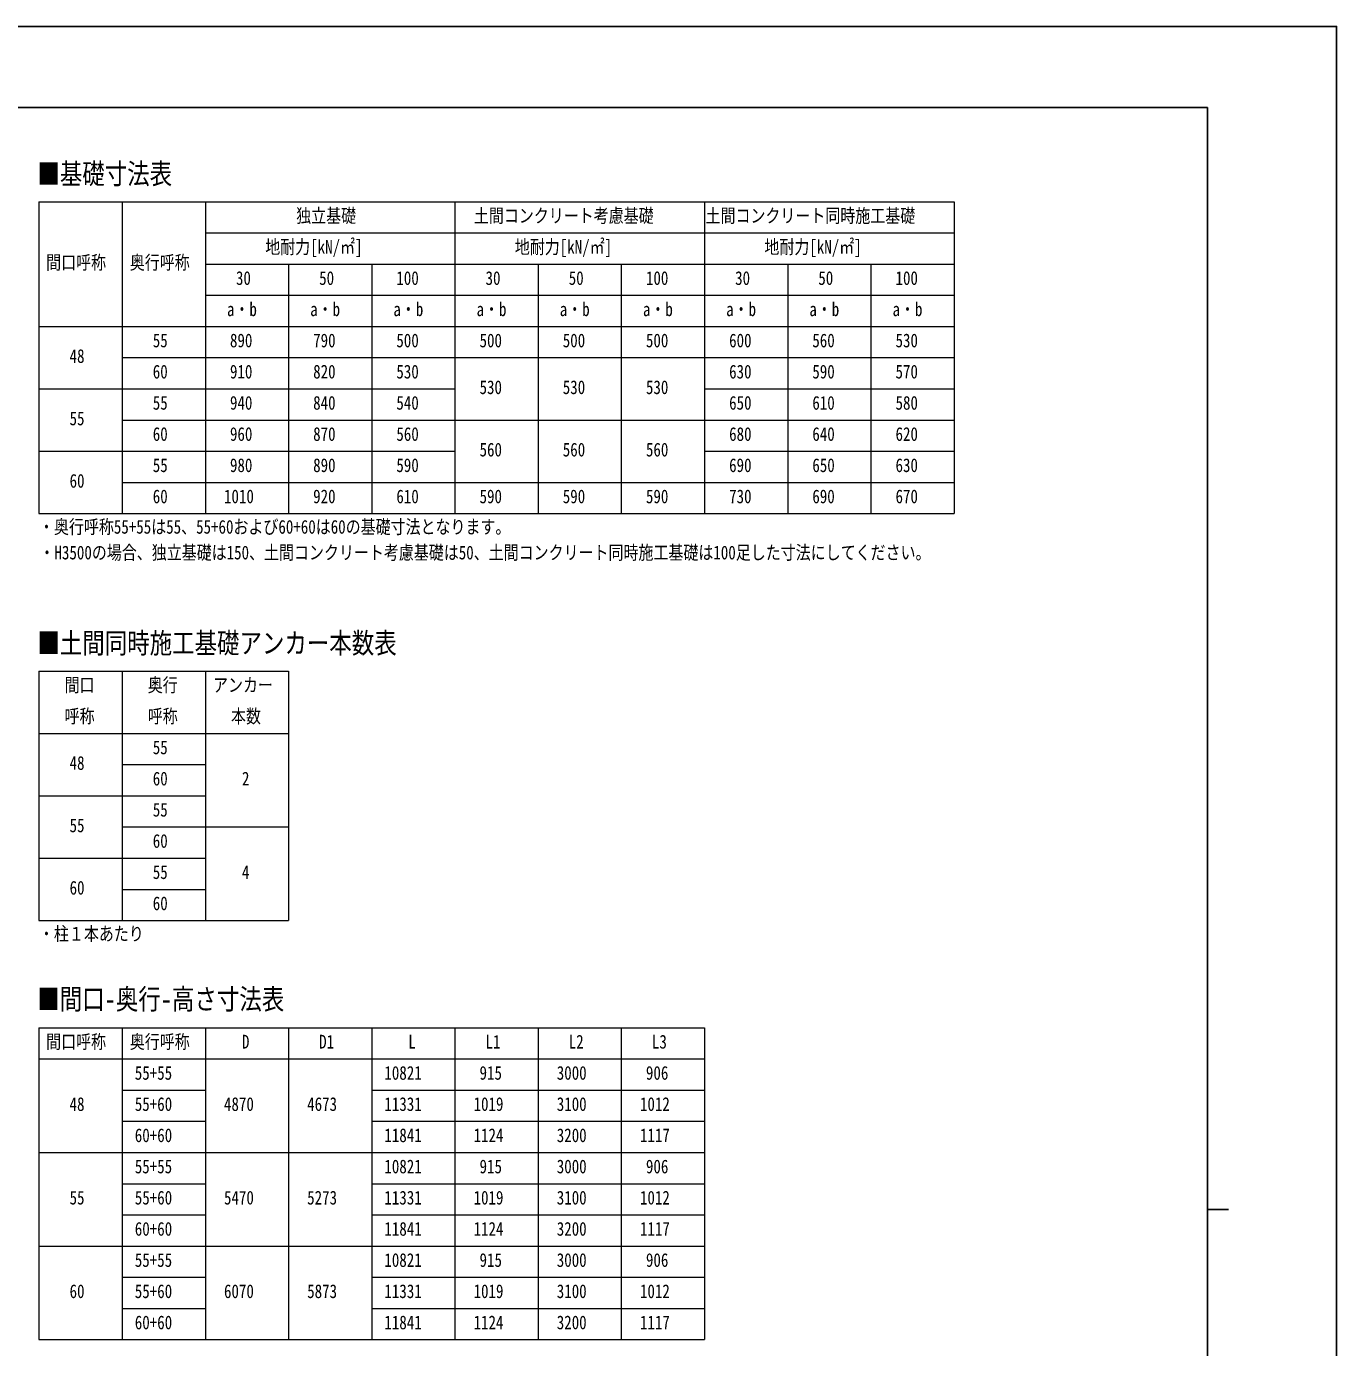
# Model space of a CAD drawing. Units: millimetres, scale not verified. Extents: x -16820 to 16820, y -11880 to 11880.
# Drawn here: x 4222 to 16820, y -828 to 11880 of the extents above; entities that cross this region are included whole.
import ezdxf
from ezdxf.enums import TextEntityAlignment as Align

# ---------------------------------------------------------------- set-up
doc = ezdxf.new("R2010")
doc.units = ezdxf.units.MM
doc.header["$LTSCALE"] = 50
doc.layers.add('0-1_TABLE1', color=7, linetype='Continuous', lineweight=18)
for name, color, linetype in [('0-2_USER1', 3, 'Continuous'), ('0-3_YKK_11', 7, 'Continuous'), ('0-8_YKK_ZWAK', 7, 'Continuous')]:
    doc.layers.add(name, color=color, linetype=linetype)
doc.styles.add('ＭＳ ゴシック', font='')
doc.styles.get('ＭＳ ゴシック').set_extended_font_data('MS Gothic')

msp = doc.modelspace()

# ---------------------------------------------------------------- linework, layer by layer
at = {"layer": '0-1_TABLE1'}
for p, q in [((4342.08, 10194), (13142.08, 10194)), ((4342.08, 10194), (4342.08, 7194)), ((5142.08, 10194), (5142.08, 7194)), ((5942.08, 10194), (5942.08, 7194)), ((8342.08, 10194), (8342.08, 7194)), ((10742.08, 10194), (10742.08, 7194)), ((5942.08, 9894), (13142.08, 9894)), ((5942.08, 9594), (13142.08, 9594)), ((6742.08, 9594), (6742.08, 7194)), ((7542.08, 9594), (7542.08, 7194)), ((9142.08, 9594), (9142.08, 7194)), ((9942.08, 9594), (9942.08, 7194)), ((11542.08, 9594), (11542.08, 7194)), ((12342.08, 9594), (12342.08, 7194)), ((5942.08, 9294), (13142.08, 9294)), ((4342.08, 8994), (13142.08, 8994)), ((5142.08, 8694), (13142.08, 8694)), ((4342.08, 8394), (8342.08, 8394)), ((10742.08, 8394), (13142.08, 8394)), ((5142.08, 8094), (13142.08, 8094)), ((4342.08, 7794), (8342.08, 7794)), ((10742.08, 7794), (13142.08, 7794)), ((5142.08, 7494), (13142.08, 7494)), ((4342.08, 5680), (6742.08, 5680)), ((4342.08, 5680), (4342.08, 3280)), ((5142.08, 5680), (5142.08, 3280)), ((5942.08, 5680), (5942.08, 3280)), ((6742.08, 5680), (6742.08, 3280)), ((4342.08, 5080), (6742.08, 5080)), ((5142.08, 4780), (5942.08, 4780)), ((4342.08, 4480), (5942.08, 4480)), ((5142.08, 4180), (6742.08, 4180)), ((4342.08, 3880), (5942.08, 3880)), ((5142.08, 3580), (5942.08, 3580)), ((4342.08, 3280), (6742.08, 3280)), ((4342.08, 2249), (10742.08, 2249)), ((4342.08, 2249), (4342.08, -751)), ((5142.08, 2249), (5142.08, -751)), ((5942.08, 2249), (5942.08, -751)), ((6742.08, 2249), (6742.08, -751)), ((7542.08, 2249), (7542.08, -751)), ((8342.08, 2249), (8342.08, -751)), ((9142.08, 2249), (9142.08, -751)), ((9942.08, 2249), (9942.08, -751)), ((10742.08, 2249), (10742.08, -751)), ((4342.08, 1949), (10742.08, 1949)), ((5142.08, 1649), (5942.08, 1649)), ((7542.08, 1649), (10742.08, 1649)), ((5142.08, 1349), (5942.08, 1349)), ((7542.08, 1349), (10742.08, 1349)), ((4342.08, 1049), (10742.08, 1049)), ((5142.08, 749), (5942.08, 749)), ((7542.08, 749), (10742.08, 749)), ((5142.08, 449), (5942.08, 449)), ((7542.08, 449), (10742.08, 449)), ((4342.08, 149), (10742.08, 149)), ((5142.08, -151), (5942.08, -151)), ((7542.08, -151), (10742.08, -151)), ((5142.08, -451), (5942.08, -451)), ((7542.08, -451), (10742.08, -451)), ((4342.08, -751), (10742.08, -751))]:
    msp.add_line(p, q, dxfattribs=at)
for points in [[(13142.08, 10194), (13142.08, 9594), (13142.08, 7194)], [(4342.08, 7194), (5142.08, 7194), (13142.08, 7194)]]:
    msp.add_lwpolyline(points, dxfattribs=at)
at = {"layer": '0-3_YKK_11'}
msp.add_line((15580.08, 10194), (15580.08, 11100), dxfattribs=at)
at = {"layer": '0-8_YKK_ZWAK'}
for p, q in [((15580.08, 11100), (-15619.92, 11100)), ((15580.08, 11100), (15580.08, -10100)), ((15580.08, 500), (15780.08, 500))]:
    msp.add_line(p, q, dxfattribs=at)
msp.add_lwpolyline([(-16820, -11880), (16820, -11880), (16820, 11880), (-16820, 11880)], close=True, dxfattribs=at)

# ---------------------------------------------------------------- texts
at = {"layer": '0-1_TABLE1', "style": 'ＭＳ ゴシック', "width": 0.8}
for s, p in [('独立基礎', (6815.68, 9954)), ('土間コンクリート考慮基礎', (8524.48, 9954)), ('土間コンクリート同時施工基礎', (10751.68, 9954)), ('地耐力[kN/㎡]', (6518.08, 9654)), ('地耐力[kN/㎡]', (8918.08, 9654)), ('地耐力[kN/㎡]', (11318.08, 9654)), ('間口呼称', (4410.88, 9504)), ('奥行呼称', (5215.68, 9504)), ('30', (6236.48, 9354)), ('50', (7036.48, 9354)), ('100', (7778.88, 9354)), ('30', (8636.48, 9354)), ('50', (9436.48, 9354)), ('100', (10178.88, 9354)), ('30', (11036.48, 9354)), ('50', (11836.48, 9354)), ('100', (12578.88, 9354)), ('a・b', (6150.08, 9054)), ('a・b', (6950.08, 9054)), ('a・b', (7750.08, 9054)), ('a・b', (8550.08, 9054)), ('a・b', (9350.08, 9054)), ('a・b', (10150.08, 9054)), ('a・b', (10950.08, 9054)), ('a・b', (11750.08, 9054)), ('a・b', (12550.08, 9054)), ('55', (5436.48, 8754)), ('890', (6178.88, 8754)), ('790', (6978.88, 8754)), ('500', (7778.88, 8754)), ('500', (8578.88, 8754)), ('500', (9378.88, 8754)), ('500', (10178.88, 8754)), ('600', (10978.88, 8754)), ('560', (11778.88, 8754)), ('530', (12578.88, 8754)), ('48', (4636.48, 8604)), ('60', (5436.48, 8454)), ('910', (6178.88, 8454)), ('820', (6978.88, 8454)), ('530', (7778.88, 8454)), ('630', (10978.88, 8454)), ('590', (11778.88, 8454)), ('570', (12578.88, 8454)), ('530', (8578.88, 8304)), ('530', (9378.88, 8304)), ('530', (10178.88, 8304)), ('55', (5436.48, 8154)), ('940', (6178.88, 8154)), ('840', (6978.88, 8154)), ('540', (7778.88, 8154)), ('650', (10978.88, 8154)), ('610', (11778.88, 8154)), ('580', (12578.88, 8154)), ('55', (4636.48, 8004)), ('60', (5436.48, 7854)), ('960', (6178.88, 7854)), ('870', (6978.88, 7854)), ('560', (7778.88, 7854)), ('680', (10978.88, 7854)), ('640', (11778.88, 7854)), ('620', (12578.88, 7854)), ('560', (8578.88, 7704)), ('560', (9378.88, 7704)), ('560', (10178.88, 7704)), ('55', (5436.48, 7554)), ('980', (6178.88, 7554)), ('890', (6978.88, 7554)), ('590', (7778.88, 7554)), ('690', (10978.88, 7554)), ('650', (11778.88, 7554)), ('630', (12578.88, 7554)), ('60', (4636.48, 7404)), ('60', (5436.48, 7254)), ('1010', (6121.28, 7254)), ('920', (6978.88, 7254)), ('610', (7778.88, 7254)), ('590', (8578.88, 7254)), ('590', (9378.88, 7254)), ('590', (10178.88, 7254)), ('730', (10978.88, 7254)), ('690', (11778.88, 7254)), ('670', (12578.88, 7254)), ('間口', (4588.48, 5440)), ('奥行', (5388.48, 5440)), ('アンカー', (6015.68, 5440)), ('呼称', (4588.48, 5140)), ('呼称', (5388.48, 5140)), ('本数', (6188.48, 5140)), ('55', (5436.48, 4840)), ('48', (4636.48, 4690)), ('60', (5436.48, 4540)), ('2', (6294.08, 4540)), ('55', (5436.48, 4240)), ('55', (4636.48, 4090)), ('60', (5436.48, 3940)), ('55', (5436.48, 3640)), ('4', (6294.08, 3640)), ('60', (4636.48, 3490)), ('60', (5436.48, 3340)), ('間口呼称', (4410.88, 2009)), ('奥行呼称', (5215.68, 2009)), ('D', (6294.08, 2009)), ('D1', (7036.48, 2009)), ('L', (7894.08, 2009)), ('L1', (8636.48, 2009)), ('L2', (9436.48, 2009)), ('L3', (10236.48, 2009)), ('55+55', (5263.68, 1709)), ('10821', (7663.68, 1709)), ('915', (8578.88, 1709)), ('3000', (9321.28, 1709)), ('906', (10178.88, 1709)), ('48', (4636.48, 1409)), ('55+60', (5263.68, 1409)), ('4870', (6121.28, 1409)), ('4673', (6921.28, 1409)), ('11331', (7663.68, 1409)), ('1019', (8521.28, 1409)), ('3100', (9321.28, 1409)), ('1012', (10121.28, 1409)), ('60+60', (5263.68, 1109)), ('11841', (7663.68, 1109)), ('1124', (8521.28, 1109)), ('3200', (9321.28, 1109)), ('1117', (10121.28, 1109)), ('55+55', (5263.68, 809)), ('10821', (7663.68, 809)), ('915', (8578.88, 809)), ('3000', (9321.28, 809)), ('906', (10178.88, 809)), ('55', (4636.48, 509)), ('55+60', (5263.68, 509)), ('5470', (6121.28, 509)), ('5273', (6921.28, 509)), ('11331', (7663.68, 509)), ('1019', (8521.28, 509)), ('3100', (9321.28, 509)), ('1012', (10121.28, 509)), ('60+60', (5263.68, 209)), ('11841', (7663.68, 209)), ('1124', (8521.28, 209)), ('3200', (9321.28, 209)), ('1117', (10121.28, 209)), ('55+55', (5263.68, -91)), ('10821', (7663.68, -91)), ('915', (8578.88, -91)), ('3000', (9321.28, -91)), ('906', (10178.88, -91)), ('60', (4636.48, -391)), ('55+60', (5263.68, -391)), ('6070', (6121.28, -391)), ('5873', (6921.28, -391)), ('11331', (7663.68, -391)), ('1019', (8521.28, -391)), ('3100', (9321.28, -391)), ('1012', (10121.28, -391)), ('60+60', (5263.68, -691)), ('11841', (7663.68, -691)), ('1124', (8521.28, -691)), ('3200', (9321.28, -691)), ('1117', (10121.28, -691))]:
    msp.add_text(s, height=132, dxfattribs=at).set_placement(p, align=Align.BOTTOM_LEFT)
at = {"layer": '0-2_USER1', "style": 'ＭＳ ゴシック', "width": 0.8}
for s, height, p in [('■基礎寸法表', 197.9, (4326.71, 10304.36)), ('・奥行呼称55+55は55、55+60および60+60は60の基礎寸法となります。', 132, (4342.08, 6961.31)), ('・H3500の場合、独立基礎は150、土間コンクリート考慮基礎は50、土間コンクリート同時施工基礎は100足した寸法にしてください。', 132, (4347.25, 6714.04)), ('■土間同時施工基礎アンカー本数表', 197.9, (4326.71, 5790.36)), ('・柱１本あたり', 132, (4342.08, 3047.31)), ('■間口-奥行-高さ寸法表', 197.9, (4325.91, 2365.76))]:
    msp.add_text(s, height=height, dxfattribs=at).set_placement(p, align=Align.BOTTOM_LEFT)

doc.saveas('drawing.dxf')
